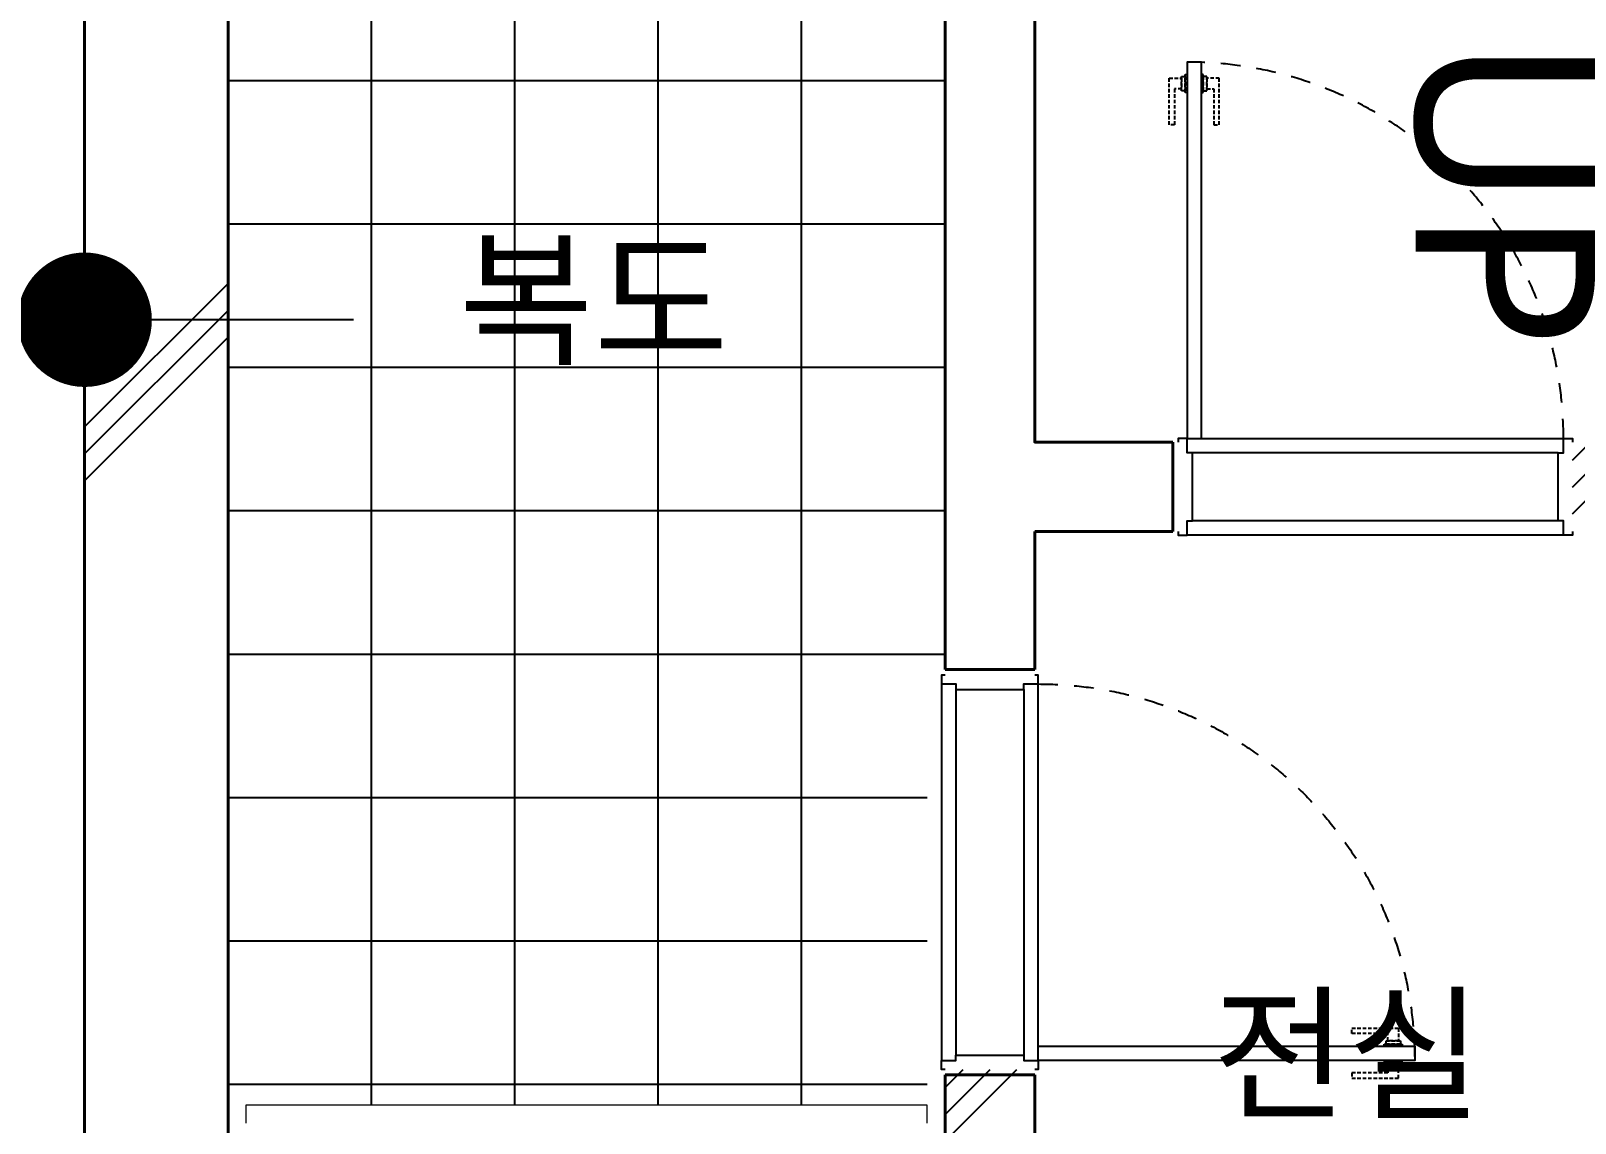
# Model space of a CAD drawing. Header units: millimetres. Extents: x 4739419 to 5837985, y 2291271 to 3446271.
# Drawn here: x 5031512 to 5035819, y 2449591 to 2452638 of the extents above; entities that cross this region are included whole.
import ezdxf
from ezdxf.enums import TextEntityAlignment as Align

# ---------------------------------------------------------------- set-up
doc = ezdxf.new("R2010")
doc.units = ezdxf.units.MM
doc.linetypes.add('XR-평면도$0$DASHEDX2', pattern=[1.5, 1, -0.5])
doc.linetypes.add('XR-평면도$0$HID', pattern=[2, 1.1, -0.9])
doc.layers.get('0').update_dxf_attribs({"color": 255})
for name, color, linetype, lineweight in [('A-DIMS', 9, 'Continuous', 25), ('A-XXXX-TXT2', 9, 'Continuous', 25), ('XR-평면도$0$A-CONC-LIN1', 9, 'Continuous', 40), ('XR-평면도$0$A-DWXM-DOOR', 9, 'Continuous', 25), ('XR-평면도$0$A-ELEV-LIN2', 9, 'Continuous', 25), ('XR-평면도$0$A-ELEV-LIN3', 9, 'Continuous', 18)]:
    doc.layers.add(name, color=color, linetype=linetype, lineweight=lineweight)
doc.layers.add('XR-평면도$0$A-CONC-SOLD', color=9, linetype='Continuous')
doc.layers.add('XR-평면도$0$A-ELEV-PATT', color=9, linetype='Continuous')
doc.styles.add('맑은 고딕', font='malgun.ttf')

# ---------------------------------------------------------------- blocks, each defined once
blk = doc.blocks.new('XR-평면도$0$도어_008')
at = {"layer": 'XR-평면도$0$A-DWXM-DOOR'}
blk.add_lwpolyline([(65, 0), (65, 1050), (25, 1050), (25, 0)], close=True, dxfattribs=at)
at = {"layer": 'XR-평면도$0$A-DWXM-DOOR', "color": 9, "linetype": 'XR-평면도$0$DASHEDX2', "ltscale": 10}
for points in [[(-25, 1005), (10, 1005), (10, 975), (-10, 975), (-10, 875), (-25, 875)], [(20, 1010), (20, 970), (10, 970), (10, 1010)], [(20, 965), (20, 1015), (25, 1015), (25, 965)], [(70, 965), (70, 1015), (65, 1015), (65, 965)], [(70, 1010), (70, 970), (80, 970), (80, 1010)], [(115, 1005), (80, 1005), (80, 975), (100, 975), (100, 875), (115, 875)]]:
    blk.add_lwpolyline(points, close=True, dxfattribs=at)
at = {"layer": 'XR-평면도$0$A-DWXM-DOOR', "color": 0}
for points in [[(0, -260), (0, -270), (25, -270), (25, -230), (40, -230), (40, -40), (25, -40), (25, 0), (0, 0), (0, -10)], [(1100, -260), (1100, -270), (1075, -270), (1075, -230), (1060, -230), (1060, -40), (1075, -40), (1075, 0), (1100, 0), (1100, -10)]]:
    blk.add_lwpolyline(points, dxfattribs=at)
at = {"layer": 'XR-평면도$0$A-DWXM-DOOR', "color": 9}
for points in [[(25, 0), (1075, 0)], [(1060, -40), (40, -40)], [(1060, -230), (40, -230)], [(1075, -270), (25, -270)]]:
    blk.add_lwpolyline(points, dxfattribs=at)
at = {"layer": 'XR-평면도$0$A-DWXM-DOOR', "color": 1, "linetype": 'XR-평면도$0$HID', "ltscale": 50}
blk.add_arc((25, 0), 1050, 0, 90, dxfattribs=at)
blk = doc.blocks.new('XR-평면도$0$CORE_01_기준층(220124)')
at = {"layer": 'XR-평면도$0$A-CONC-SOLD'}
h = blk.add_hatch(dxfattribs=at)
h.set_pattern_fill('CONC', color=256, scale=100)
h.set_pattern_definition([(45, (-392000.2, -757620.6), (-2121.32, 2121.32), []), (45, (-392000.2, -757545.6), (-2121.32, 2121.32), []), (45, (-392000.2, -757470.6), (-2121.32, 2121.32), [])])
h.paths.add_polyline_path([(9450, -9450), (9450, -12000), (4500, -12000), (4500, -9450), (5000, -9450), (5000, -9200), (4250, -9200), (4250, -12000), (400, -12000), (400, -8915), (0, -8915), (0, -12400), (9850, -12400), (9850, 0), (1650, 0), (1650, -400), (2400, -400), (2400, -4050), (2650, -4050), (2650, -3650), (3050, -3650), (3050, -3400), (2650, -3400), (2650, -400), (9450, -400), (9450, -3400), (4150, -3400), (4150, -3650), (5250, -3650), (5250, -6550), (2650, -6550), (2650, -5150), (2400, -5150), (2400, -6800), (5900, -6800), (5900, -6550), (5500, -6550), (5500, -3650), (6900, -3650), (6900, -6550), (6500, -6550), (6500, -6800), (7650, -6800), (7650, -6550), (7150, -6550), (7150, -3650), (9450, -3650), (9450, -6550), (8950, -6550), (8950, -6800), (9450, -6800), (9450, -9200), (8850, -9200), (8850, -9450)])
h.paths.add_polyline_path([(6300, -9200), (6300, -9450), (7550, -9450), (7550, -9200)], flags=17)
h.paths.add_polyline_path([(400, -400), (535, -400), (535, 0), (0, 0), (0, -7100), (400, -7100)], flags=17)
at = {"layer": 'XR-평면도$0$A-CONC-LIN1'}
for points in [[(0, -7085), (0, 0), (535, 0)], [(535, -400), (400, -400), (400, -7085)], [(2400, -4035), (2400, -400), (1665, -400)], [(2650, -400), (2650, -3400), (3035, -3400)], [(3035, -3650), (3035, -3400)], [(5250, -3650), (5250, -6550), (2650, -6550), (2650, -5165)], [(2650, -4035), (2650, -3650)], [(3035, -3650), (2650, -3650)], [(2650, -4035), (2400, -4035)], [(5885, -6550), (5885, -6800), (2400, -6800), (2400, -5165)], [(2650, -5165), (2400, -5165)]]:
    blk.add_lwpolyline(points, dxfattribs=at)
at = {"layer": 'XR-평면도$0$A-ELEV-LIN3'}
blk.add_lwpolyline([(2350, -5300), (2350, -5250), (450, -5250), (450, -5300)], dxfattribs=at)
blk.add_blockref('XR-평면도$0$도어_008', (3050, -3390))
at = {"xscale": -1, "rotation": 270}
blk.add_blockref('XR-평면도$0$도어_008', (2660, -5150), dxfattribs=at)
blk = doc.blocks.new('XR-평면도$0$고정식램프(5F)')
at = {"layer": 'XR-평면도$0$A-ELEV-LIN2'}
blk.add_lwpolyline([(0, 7200), (0, 200), (4450, 200), (4450, 7200)], close=True, dxfattribs=at)
blk = doc.blocks.new('_CIDOT')
at = {"color": 0, "linetype": 'ByBlock'}
blk.add_line((2, 0), (-1, 0), dxfattribs=at)
at = {"color": 0, "linetype": 'ByBlock', "const_width": 0.5}
blk.add_lwpolyline([(-0.25, 0, 1), (0.25, 0, 1)], format="xyb", close=True, dxfattribs=at)

msp = doc.modelspace()

# ---------------------------------------------------------------- linework, layer by layer
at = {"layer": 'A-DIMS'}
msp.add_line((5031661.8, 2454282.1), (5031661.8, 2451332.3), dxfattribs=at)
at = {"layer": 'XR-평면도$0$A-ELEV-PATT'}
for p, q in [((5032461.8, 2449641.2), (5032461.8, 2454638.9)), ((5032461.8, 2449641.2), (5032461.8, 2454638.9)), ((5032461.8, 2449641.2), (5032461.8, 2454638.9)), ((5032861.8, 2449641.2), (5032861.8, 2454638.9)), ((5032861.8, 2449641.2), (5032861.8, 2454638.9)), ((5032861.8, 2449641.2), (5032861.8, 2454638.9)), ((5033261.8, 2449641.2), (5033261.8, 2454638.9)), ((5033261.8, 2449641.2), (5033261.8, 2454638.9)), ((5033261.8, 2449641.2), (5033261.8, 2454638.9)), ((5033661.8, 2449641.2), (5033661.8, 2454498.9)), ((5033661.8, 2449641.2), (5033661.8, 2454498.9)), ((5033661.8, 2449641.2), (5033661.8, 2454498.9)), ((5034061.8, 2452498.9), (5032061.8, 2452498.9)), ((5034061.8, 2452498.9), (5032061.8, 2452498.9)), ((5034061.8, 2452498.9), (5032061.8, 2452498.9)), ((5034061.8, 2452098.9), (5032061.8, 2452098.9)), ((5034061.8, 2452098.9), (5032061.8, 2452098.9)), ((5034061.8, 2452098.9), (5032061.8, 2452098.9)), ((5034061.8, 2451698.9), (5032061.8, 2451698.9)), ((5034061.8, 2451698.9), (5032061.8, 2451698.9)), ((5034061.8, 2451698.9), (5032061.8, 2451698.9)), ((5034061.8, 2451298.9), (5032061.8, 2451298.9)), ((5034061.8, 2451298.9), (5032061.8, 2451298.9)), ((5034061.8, 2451298.9), (5032061.8, 2451298.9)), ((5034061.8, 2450898.9), (5032061.8, 2450898.9)), ((5034061.8, 2450898.9), (5032061.8, 2450898.9)), ((5034061.8, 2450898.9), (5032061.8, 2450898.9)), ((5034011.8, 2450498.9), (5032061.8, 2450498.9)), ((5034011.8, 2450498.9), (5032061.8, 2450498.9)), ((5034011.8, 2450498.9), (5032061.8, 2450498.9)), ((5034011.8, 2450098.9), (5032061.8, 2450098.9)), ((5034011.8, 2450098.9), (5032061.8, 2450098.9)), ((5034011.8, 2450098.9), (5032061.8, 2450098.9)), ((5034011.8, 2449698.9), (5032061.8, 2449698.9)), ((5034011.8, 2449698.9), (5032061.8, 2449698.9)), ((5034011.8, 2449698.9), (5032061.8, 2449698.9))]:
    msp.add_line(p, q, dxfattribs=at)

# ---------------------------------------------------------------- block references
for name, p in [('XR-평면도$0$고정식램프(5F)', (5027211.8, 2447691.2)), ('XR-평면도$0$고정식램프(5F)', (5027211.8, 2447691.2)), ('XR-평면도$0$고정식램프(5F)', (5027211.8, 2447691.2)), ('XR-평면도$0$CORE_01_기준층(220124)', (5031661.8, 2454891.2)), ('XR-평면도$0$CORE_01_기준층(220124)', (5031661.8, 2454891.2)), ('XR-평면도$0$CORE_01_기준층(220124)', (5031661.8, 2454891.2))]:
    msp.add_blockref(name, p)
at = {"layer": 'A-DIMS', "xscale": 375, "yscale": 375, "zscale": 375}
msp.add_blockref('_CIDOT', (5031661.8, 2451832.3), dxfattribs=at)

# ---------------------------------------------------------------- texts
at = {"layer": 'A-XXXX-TXT2', "ltscale": 100, "style": '맑은 고딕'}
msp.add_text('UP', height=500, rotation=270, dxfattribs=at).set_placement((5035624.8, 2452185.5), align=Align.MIDDLE_CENTER)
for s, p in [('복도', (5033081.9, 2451887.6)), ('전실', (5035184.4, 2449783.6))]:
    msp.add_text(s, height=300, dxfattribs=at).set_placement(p, align=Align.MIDDLE_CENTER)

doc.saveas('drawing.dxf')
